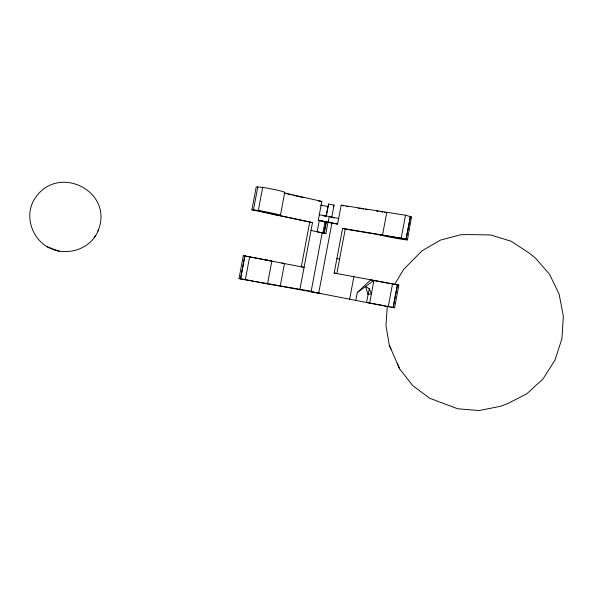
<?xml version="1.0" encoding="UTF-8"?>
<svg xmlns="http://www.w3.org/2000/svg" width="593" height="593" viewBox="0 0 593 593"><rect width="100%" height="100%" fill="white"/><g stroke="black" fill="none" stroke-linecap="round" stroke-linejoin="round"><path stroke-width="0.89" d="M387.303 306.485L385.969 325.572L389.29 345.215L399.638 368.868L412.758 385.628L429.606 398.207L457.633 408.762L479.077 410.571L500.514 406.279L507.86 403.514L526.829 393.782L542.936 379.001L554.937 360.196L561.927 338.714L563.35 316.151L559.125 294.165L549.6 274.381L535.553 258.2L529.645 253.367L511.277 241.314L490.67 234.947L469.278 234.576L460.628 234.761L440.34 240.15L422.001 250.832L403.633 269.437L394.775 284.136M239.009 278.532L267.532 283.914L271.831 261.046L243.3 255.642L239.016 278.532L253.167 281.112M299.865 289.688L312.496 222.627L251.914 209.84L256.213 186.921L262.862 187.41A14.543 0.875 11 0 1 278.806 190.531A14.543 0.875 11 0 1 284.336 192.532M244.82 255.879L240.543 278.903L244.865 255.887M251.906 209.84L253.485 209.818L257.814 186.773M245.317 279.859L249.66 256.762M262.684 187.388L258.34 210.522L259.326 210.737A31.11 1.349 10.9 0 0 273.091 214.125L312.496 222.627M280.437 215.281L284.736 192.377M280.244 286.115L284.484 263.559L281.764 263.077M309.687 222.301L301.303 266.857L304.076 267.347L243.315 255.65M320.598 232.597L317.114 231.781L319.286 220.618L318.263 220.396L321.836 201.42L284.796 193.007M313.734 292.223L311.08 291.734L322.184 232.827L325.861 233.479L327.959 222.345L337.595 224.095L341.175 205.141L405.538 215.237L411.535 216.927L407.428 239.839M321.747 232.819L322.889 233.027L324.986 221.923L327.959 222.345M326.039 216.208L328.566 204.051L334.052 205.082L331.732 217.364M326.254 216.334L328.566 204.051M322.889 233.027L323.948 233.212L326.039 222.101M326.328 222.145L324.23 233.257L311.021 230.462M319.316 214.814L319.731 214.866A13.528 0.652 10.8 0 1 329.263 216.489L328.211 222.086L329.834 222.716M313.69 292.119L318.693 293.164L331.895 223.153M342.598 228.379L345.252 229.091L336.854 273.588L334.17 273.047L342.598 228.379L401.209 238.119L407.443 239.854A14.343 0.608 10.7 0 1 396.161 238.29A14.343 0.608 10.7 0 1 380.825 235.08L379.342 234.487M349.648 299.198L353.895 276.694M355.8 300.392L357.29 292.505L370.744 279.822L372.3 280.163M366.496 302.474L369.283 288.717L365.592 286.471L367.994 294.551L371.418 293.728L369.283 288.717M369.654 303.09L373.938 280.407L357.29 292.505M382.522 235.013L386.814 212.301M390.668 306.937L394.582 307.774L388.23 306.714L392.551 283.854L398.852 285.137L394.567 307.774M401.209 238.119L405.538 215.237M397.429 284.818L393.122 307.574L397.466 284.825M406.049 239.275L410.363 216.482M406.086 239.283L410.4 216.497M98.534 229.773C113.345 190.368 57.439 163.527 34.972 198.403C24.269 214.251 30.984 237.03 46.943 246.621C64.845 257.451 91.211 250.009 98.534 229.773L97.852 231.048M333.436 206.757L334.052 205.082M94.191 237.756L95.562 235.213M319.286 220.618L324.986 221.923M325.861 233.479L323.948 233.212M321.428 293.631L317.477 292.675M318.693 201.101L321.836 201.42M323.074 215.518L322.77 215.593M271.831 261.046L265.004 259.838M253.485 209.818L258.518 210.545A14.536 0.615 10.9 0 1 275.901 213.962A14.536 0.615 10.9 0 1 278.717 215.259L273.521 214.503M318.263 220.396L318.686 220.448A13.528 0.593 10.8 0 1 328.211 222.086L337.595 224.095M398.867 285.144L394.923 284.455M346.542 206.371L348.35 206.653M358.313 208.217L360.121 208.506M361.938 208.788L363.746 209.07M365.555 209.359L367.371 209.64M376.429 211.064L378.238 211.345M380.951 211.775L382.767 212.057M367.519 302.608L383.419 305.514M317.099 292.853L319.286 293.216L314.831 292.334M345.252 229.091L405.278 239.075M323.622 215.6L326.232 216.111M312.63 291.926L310.428 291.548L312.659 292.015M254.938 281.438L256.702 281.757M257.592 281.92L259.956 282.35M260.742 282.49L311.962 291.408M311.08 291.734L264.982 283.335L265.879 283.521M391.854 283.899L394.123 284.314M334.17 273.047L392.551 283.854M388.519 283.276L391.098 283.758M316.625 292.786L313.163 292.134M325.149 216.097L323.207 215.704M387.659 283.113L372.997 280.304M384.279 305.684L385.999 306.01M318.693 293.164L388.23 306.714M387.607 306.329L389.119 306.625M327.87 206.49L326.446 206.208A13.283 0.741 10.8 0 0 320.598 205.171M330.42 217.142L331.613 217.394M329.263 216.489L338.647 218.52M336.913 258.533L339.581 259.126M284.01 193.229L285.789 193.637M287.568 194.037L291.126 194.845M292.905 195.253L303.572 197.669M332.636 217.631L333.881 217.979M341.175 205.141L343.821 205.941M384.583 212.346L385.087 212.531M46.943 246.621L52.525 248.726M53.392 249.075L59.174 251.254M389.29 345.215L391.017 349.084M397.14 363.235L399.638 368.868M411.727 217.194A14.343 0.86 10.6 0 1 410.971 217.275M321.636 221.048L325.876 221.915L321.636 221.048"/></g></svg>
